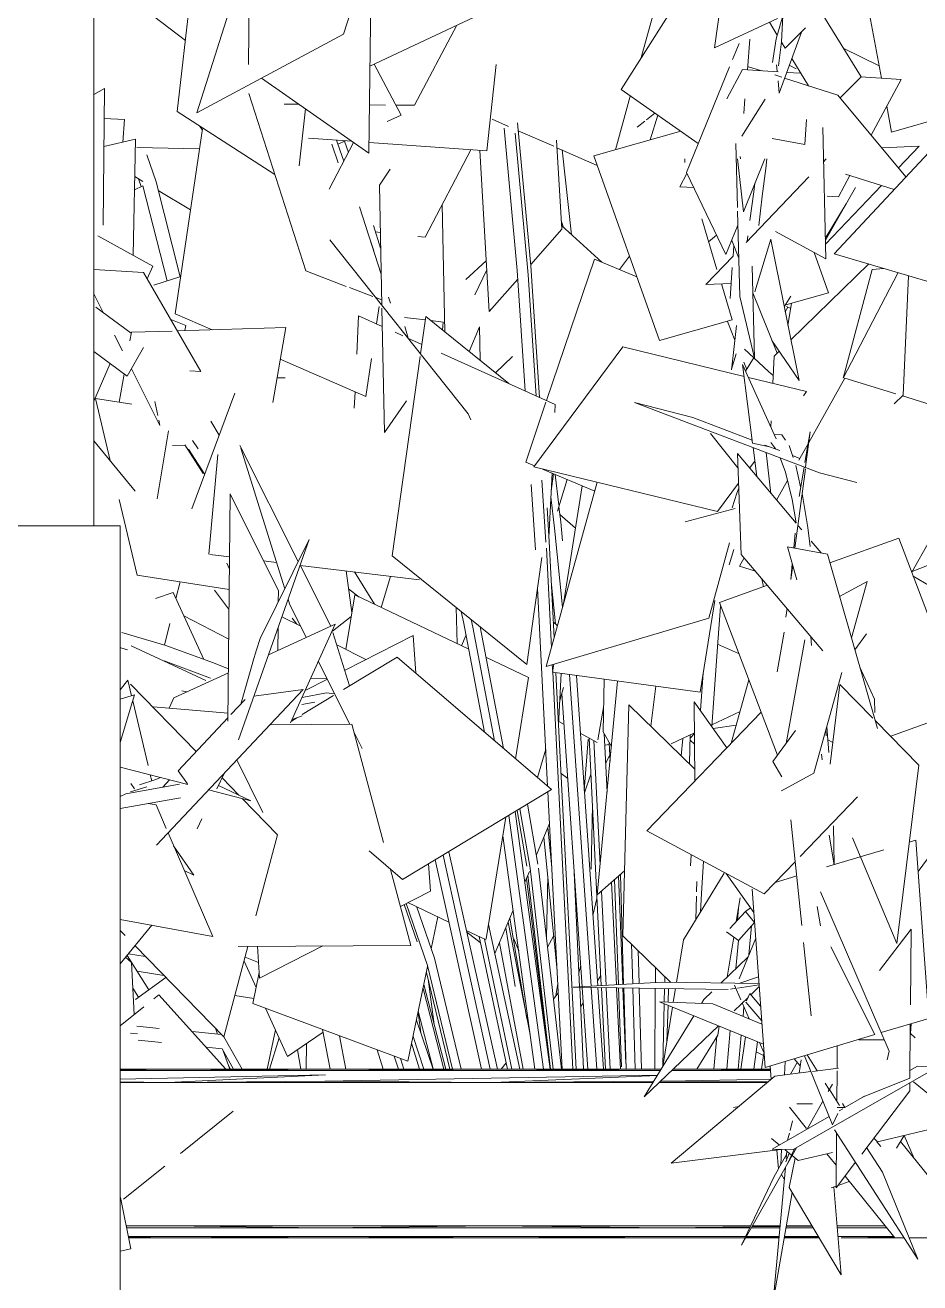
# Model space of a CAD drawing. Header units: inches. Extents: x 99 to 15695, y -7208 to 2559.
# Drawn here: x 14481.29 to 14485.54, y -3661.02 to -3655.05 of the extents above; entities that cross this region are included whole.
import ezdxf

# ---------------------------------------------------------------- set-up
doc = ezdxf.new("R2010")
doc.units = ezdxf.units.IN
doc.header["$LTSCALE"] = 96
doc.header["$MEASUREMENT"] = 0
doc.layers.add('Common', color=4, linetype='Continuous', lineweight=5)

msp = doc.modelspace()

# ---------------------------------------------------------------- linework, layer by layer
at = {"layer": 'Common'}
for p, q in [((14481.6142, -3622.3778), (14481.6142, -3657.4264)), ((14482.3577, -3654.4747), (14482.3491, -3655.2351)), ((14482.8009, -3655.0919), (14482.9514, -3654.6187)), ((14484.565, -3655.1574), (14484.6424, -3654.593)), ((14484.8274, -3654.5928), (14485.261, -3655.2945)), ((14484.5764, -3654.6377), (14484.1202, -3655.355)), ((14485.2394, -3654.6616), (14485.3585, -3655.3014)), ((14481.6142, -3654.7893), (14482.0495, -3655.1216)), ((14482.0852, -3654.8101), (14482.0108, -3655.4597)), ((14482.9219, -3655.6577), (14482.9307, -3654.875)), ((14482.9266, -3655.2442), (14483.5528, -3654.949)), ((14482.2537, -3654.9928), (14482.1031, -3655.466)), ((14483.34, -3655.0493), (14483.1375, -3655.4295)), ((14484.2737, -3654.9924), (14484.2136, -3655.2082)), ((14484.8643, -3655.0168), (14484.565, -3655.1574)), ((14484.8628, -3655.0963), (14484.8251, -3655.0353)), ((14484.889, -3655.0052), (14484.8575, -3655.1146)), ((14484.8835, -3655.1287), (14484.889, -3655.0052)), ((14482.1031, -3655.466), (14482.8009, -3655.0919)), ((14484.8715, -3655.3715), (14484.9775, -3655.0816)), ((14484.9969, -3655.0623), (14484.9008, -3655.1578)), ((14484.6808, -3655.1356), (14484.6498, -3655.2118)), ((14484.7205, -3655.2613), (14484.7328, -3655.1152)), ((14484.8406, -3655.2265), (14484.8575, -3655.1146)), ((14484.8691, -3655.2421), (14484.8835, -3655.1287)), ((14484.9008, -3655.1578), (14484.8834, -3655.1296)), ((14485.3474, -3655.2418), (14485.1765, -3655.1577)), ((14485.0116, -3655.3371), (14484.9315, -3655.2074)), ((14483.075, -3655.4768), (14482.946, -3655.235)), ((14483.4821, -3655.646), (14483.5269, -3655.2359)), ((14484.6356, -3655.2464), (14484.4309, -3655.7489)), ((14484.6235, -3655.3991), (14484.6979, -3655.2599)), ((14484.6979, -3655.2599), (14484.8677, -3655.2706)), ((14484.7219, -3655.2446), (14484.7875, -3655.2655)), ((14484.8508, -3655.2857), (14484.8847, -3655.2966)), ((14484.8596, -3655.2369), (14484.8624, -3655.2682)), ((14484.9075, -3655.2731), (14484.9735, -3655.2772)), ((14484.9521, -3655.2571), (14484.9197, -3655.2395)), ((14482.4111, -3655.3009), (14482.9219, -3655.6577)), ((14484.8663, -3655.3131), (14484.8715, -3655.3715)), ((14484.8974, -3655.3006), (14485.1511, -3655.3816)), ((14485.261, -3655.2945), (14485.1616, -3655.3943)), ((14485.2603, -3655.2952), (14485.4512, -3655.3072)), ((14485.4512, -3655.3072), (14485.3097, -3655.5717)), ((14481.6142, -3655.3787), (14481.6642, -3655.3506)), ((14481.6642, -3655.3506), (14481.6578, -3655.9983)), ((14482.3514, -3655.3737), (14482.6221, -3656.2167)), ((14484.1642, -3655.3857), (14484.0932, -3655.6405)), ((14484.1202, -3655.355), (14484.4871, -3655.6109)), ((14484.6941, -3655.5757), (14484.8052, -3655.401)), ((14484.703, -3655.4692), (14484.709, -3655.3988)), ((14485.1511, -3655.3816), (14485.4746, -3655.7695)), ((14482.0108, -3655.4597), (14482.4747, -3655.7578)), ((14482.588, -3655.4245), (14482.5193, -3655.4238)), ((14482.5896, -3655.7167), (14482.6204, -3655.4471)), ((14483.0004, -3655.4283), (14482.9245, -3655.4276)), ((14483.1375, -3655.4295), (14483.0493, -3655.4287)), ((14484.2406, -3655.4985), (14484.2803, -3655.4667)), ((14485.3832, -3655.4343), (14485.4062, -3655.5579)), ((14485.4062, -3655.5579), (14485.8341, -3655.4328)), ((14481.6628, -3655.4929), (14481.7596, -3655.4965)), ((14481.7596, -3655.4965), (14481.7516, -3655.6047)), ((14482.1167, -3655.5278), (14482.1301, -3655.5478)), ((14483.0087, -3655.5073), (14483.075, -3655.4768)), ((14483.5847, -3655.5296), (14483.5074, -3655.4958)), ((14483.6914, -3656.1928), (14483.628, -3655.5127)), ((14484.1964, -3655.5338), (14484.233, -3655.5046)), ((14484.2588, -3655.5936), (14484.2951, -3655.477)), ((14484.9933, -3655.6155), (14485.0022, -3655.4967)), ((14482.131, -3655.5418), (14482.0009, -3656.4203)), ((14482.6341, -3655.5863), (14482.8405, -3655.6008)), ((14483.5641, -3655.5376), (14483.626, -3656.2137)), ((14483.6165, -3655.5626), (14483.6788, -3656.2347)), ((14483.8008, -3655.6245), (14483.6315, -3655.5502)), ((14484.4035, -3655.5526), (14483.9909, -3655.6695)), ((14484.8387, -3655.5871), (14484.9933, -3655.6155)), ((14485.0933, -3656.1586), (14485.0786, -3655.5348)), ((14481.6615, -3655.6259), (14481.8125, -3655.5904)), ((14481.8125, -3655.5904), (14481.8012, -3656.1422)), ((14481.8188, -3655.6301), (14482.117, -3655.6363)), ((14482.7328, -3655.8288), (14482.8488, -3655.6066)), ((14482.7754, -3655.7024), (14482.7453, -3655.6139)), ((14482.7837, -3655.6409), (14482.7675, -3655.5957)), ((14482.7744, -3655.615), (14482.8099, -3655.5987)), ((14482.8025, -3655.6953), (14482.7837, -3655.6409)), ((14482.8058, -3655.6006), (14482.8244, -3655.6534)), ((14482.9225, -3655.6066), (14483.4821, -3655.646)), ((14483.4058, -3655.6406), (14483.1889, -3656.0561)), ((14483.4486, -3655.6437), (14483.493, -3656.4088)), ((14483.8379, -3656.0186), (14483.8133, -3655.5958)), ((14484.0071, -3655.715), (14483.8154, -3655.6309)), ((14483.8397, -3655.6416), (14483.8849, -3656.0446)), ((14484.666, -3655.6109), (14484.6737, -3655.9146)), ((14485.6053, -3655.6294), (14485.1336, -3656.135)), ((14485.3592, -3655.6311), (14485.5367, -3655.6241)), ((14485.5367, -3655.6241), (14485.4387, -3655.7264)), ((14481.9098, -3655.7924), (14481.8656, -3655.6656)), ((14483.9909, -3655.6695), (14484.3024, -3656.5475)), ((14484.4226, -3655.6846), (14484.423, -3655.7017)), ((14484.6741, -3655.6846), (14484.7016, -3655.9352)), ((14484.6876, -3655.6846), (14484.6859, -3655.6725)), ((14484.7016, -3655.9352), (14484.8037, -3655.6846)), ((14484.8079, -3655.7292), (14484.8135, -3655.6846)), ((14485.0824, -3655.6974), (14485.0946, -3655.6846)), ((14481.8467, -3655.7909), (14481.8089, -3655.7684)), ((14482.9711, -3655.8091), (14483.0233, -3655.7336)), ((14484.4002, -3655.8165), (14484.4335, -3655.7542)), ((14484.4309, -3655.7489), (14484.6188, -3656.1385)), ((14484.7915, -3655.8618), (14484.8079, -3655.7292)), ((14485.2074, -3655.7629), (14485.1534, -3655.8638)), ((14485.4181, -3655.8301), (14485.1869, -3655.7563)), ((14481.8076, -3655.8311), (14481.8468, -3655.812)), ((14481.8395, -3655.8155), (14481.8269, -3655.7791)), ((14481.8468, -3655.812), (14481.9633, -3656.2634)), ((14481.9098, -3655.7924), (14482.024, -3656.2439)), ((14482.9829, -3656.3797), (14482.9711, -3655.8091)), ((14484.4655, -3655.8206), (14484.4002, -3655.8165)), ((14484.7152, -3656.0809), (14485.0135, -3655.7694)), ((14484.7567, -3655.7999), (14484.7511, -3655.8402)), ((14485.235, -3655.8197), (14485.0913, -3656.0705)), ((14485.3578, -3655.8109), (14485.0917, -3656.0888)), ((14482.0742, -3655.9258), (14481.9205, -3655.8346)), ((14484.7324, -3655.9776), (14484.7511, -3655.8402)), ((14484.7747, -3655.9999), (14484.7915, -3655.8618)), ((14485.1534, -3655.8638), (14485.1005, -3655.8605)), ((14482.9799, -3656.2315), (14482.8774, -3655.9124)), ((14483.2702, -3655.9003), (14483.2828, -3656.5064)), ((14484.6741, -3655.9324), (14484.6844, -3656.3375)), ((14485.0911, -3656.0623), (14485.19, -3655.8975)), ((14482.9428, -3656), (14482.9773, -3656.1079)), ((14483.8354, -3655.9763), (14483.8471, -3656.0102)), ((14483.8368, -3656.0009), (14484.028, -3656.1746)), ((14484.5761, -3656.2089), (14484.5035, -3655.9684)), ((14484.6188, -3656.1385), (14484.6758, -3655.9986)), ((14481.8941, -3656.1937), (14481.6327, -3656.049)), ((14482.9235, -3656.055), (14482.9442, -3656.1203)), ((14482.9754, -3656.0337), (14482.9528, -3656.0313)), ((14483.1889, -3656.0561), (14483.1538, -3656.0524)), ((14483.6907, -3656.1851), (14483.8379, -3656.0186)), ((14484.5364, -3656.0777), (14484.5746, -3656.0468)), ((14484.7229, -3656.0496), (14484.7193, -3656.0765)), ((14484.8319, -3656.0662), (14484.7566, -3656.3151)), ((14484.8538, -3656.0288), (14485.0933, -3656.1586)), ((14482.7355, -3656.0692), (14483.3933, -3656.8949)), ((14484.6461, -3656.0714), (14484.6798, -3656.1551)), ((14484.6525, -3656.1464), (14484.6559, -3656.0958)), ((14484.966, -3656.7376), (14484.8321, -3656.0676)), ((14483.3826, -3656.2571), (14483.4791, -3656.1689)), ((14483.9937, -3656.1602), (14483.7659, -3656.832)), ((14484.1948, -3656.2443), (14483.9937, -3656.1602)), ((14484.16, -3656.1461), (14484.1125, -3656.2099)), ((14484.5234, -3656.2812), (14484.6525, -3656.1464)), ((14485.2974, -3656.1833), (14484.9272, -3656.5434)), ((14485.106, -3656.3199), (14485.0382, -3656.1287)), ((14485.1336, -3656.135), (14485.7689, -3656.3223)), ((14481.6142, -3656.2098), (14481.8505, -3656.2242)), ((14481.8505, -3656.2242), (14482.123, -3656.6944)), ((14481.8678, -3656.2541), (14481.8941, -3656.1937)), ((14481.899, -3656.284), (14482.0272, -3656.2429)), ((14482.6221, -3656.2167), (14482.8139, -3656.2898)), ((14483.4258, -3656.3298), (14483.4815, -3656.2113)), ((14483.6639, -3656.786), (14483.626, -3656.2137)), ((14483.6788, -3656.2347), (14483.7171, -3656.81)), ((14483.6914, -3656.1928), (14483.7331, -3656.8172)), ((14484.6488, -3656.1998), (14484.6386, -3656.3479)), ((14484.7542, -3656.6303), (14484.7432, -3656.193)), ((14485.3142, -3656.2096), (14485.1764, -3656.7252)), ((14485.4376, -3656.2246), (14485.1764, -3656.7252)), ((14485.3697, -3656.2046), (14485.3142, -3656.2096)), ((14485.4608, -3656.8071), (14485.4866, -3656.2391)), ((14482.8294, -3656.2957), (14482.94, -3656.3378)), ((14483.493, -3656.4088), (14483.6288, -3656.2552)), ((14484.6435, -3656.2764), (14484.5234, -3656.2812)), ((14484.597, -3656.2782), (14484.6486, -3656.4494)), ((14481.6583, -3656.4133), (14481.6142, -3656.3255)), ((14482.9537, -3656.3431), (14482.9824, -3656.354)), ((14483.0244, -3656.37), (14483.015, -3656.3408)), ((14484.6844, -3656.3375), (14484.7542, -3656.6303)), ((14484.7464, -3656.3209), (14484.8615, -3656.6073)), ((14484.896, -3656.3871), (14484.9265, -3656.3362)), ((14484.9027, -3656.3775), (14485.106, -3656.3199)), ((14481.7918, -3656.5124), (14481.6242, -3656.388)), ((14482.0009, -3656.4203), (14482.176, -3656.4961)), ((14482.9577, -3656.468), (14482.97, -3656.3848)), ((14482.9955, -3656.9832), (14482.9832, -3656.393)), ((14484.9137, -3656.3885), (14484.9006, -3656.4103)), ((14484.9067, -3656.3851), (14484.9268, -3656.395)), ((14484.9311, -3656.3694), (14484.9135, -3656.4749)), ((14482.0508, -3656.4756), (14481.9794, -3656.4467)), ((14482.0468, -3656.4999), (14482.0508, -3656.4756)), ((14482.8643, -3656.6114), (14482.8728, -3656.4298)), ((14482.8728, -3656.4298), (14482.985, -3656.4803)), ((14483.1898, -3656.4489), (14483.0913, -3656.4369)), ((14483.0922, -3656.4799), (14483.1082, -3656.5358)), ((14483.192, -3656.4332), (14483.167, -3656.6108)), ((14483.5867, -3656.7513), (14483.192, -3656.4332)), ((14483.2748, -3656.4592), (14483.2153, -3656.452)), ((14483.2713, -3656.4971), (14483.2748, -3656.4592)), ((14483.4468, -3656.4819), (14483.3982, -3656.5993)), ((14483.4505, -3656.638), (14483.4468, -3656.4819)), ((14484.3024, -3656.5475), (14484.6486, -3656.4494)), ((14484.661, -3656.5448), (14484.6254, -3656.456)), ((14484.654, -3656.6043), (14484.6691, -3656.4763)), ((14481.7499, -3656.5959), (14481.7128, -3656.522)), ((14481.7855, -3656.5488), (14481.7927, -3656.5075)), ((14481.7927, -3656.5075), (14481.9862, -3656.5017)), ((14482.0109, -3656.501), (14482.5259, -3656.4856)), ((14482.5259, -3656.4856), (14482.4643, -3656.8412)), ((14483.0466, -3656.508), (14483.0835, -3656.5247)), ((14483.1067, -3656.5351), (14483.1735, -3656.5652)), ((14481.6142, -3656.599), (14481.772, -3656.7161)), ((14481.772, -3656.7161), (14481.8506, -3656.5801)), ((14484.1279, -3656.5772), (14483.7054, -3657.1463)), ((14484.7048, -3656.7173), (14484.1279, -3656.5772)), ((14484.654, -3656.6043), (14484.6448, -3656.6855)), ((14484.7073, -3656.5881), (14484.751, -3656.6285)), ((14484.8374, -3656.5474), (14484.966, -3656.7376)), ((14484.8714, -3656.5977), (14484.8476, -3656.6209)), ((14481.6142, -3656.8353), (14481.6921, -3656.6568)), ((14482.4998, -3656.6362), (14482.9067, -3656.8124)), ((14482.9067, -3656.8124), (14482.9334, -3656.6323)), ((14483.1653, -3656.6235), (14483.0323, -3657.5704)), ((14483.2651, -3656.6065), (14483.8072, -3656.8506)), ((14483.5237, -3656.7005), (14483.6045, -3656.6233)), ((14484.6672, -3656.6109), (14484.6453, -3656.6832)), ((14484.6976, -3656.6609), (14484.745, -3657.0348)), ((14484.8578, -3657.0138), (14484.6976, -3656.6609)), ((14484.7173, -3656.6847), (14484.7032, -3656.6497)), ((14484.7122, -3656.6931), (14484.7523, -3656.6264)), ((14484.7514, -3656.6288), (14484.8214, -3656.6934)), ((14484.8476, -3656.6209), (14484.8417, -3656.7505)), ((14481.7351, -3656.8397), (14481.7583, -3656.706)), ((14481.9277, -3656.9504), (14481.7924, -3656.6808)), ((14482.123, -3656.6944), (14482.0707, -3656.6912)), ((14482.4847, -3656.7234), (14482.5233, -3656.7241)), ((14485.0015, -3656.7893), (14484.7255, -3656.7223)), ((14484.8434, -3656.7137), (14484.8214, -3656.6934)), ((14485.1844, -3656.7253), (14485.0125, -3657.032)), ((14485.4265, -3656.8006), (14485.1844, -3656.7253)), ((14481.6224, -3656.822), (14481.6918, -3657.1172)), ((14481.7948, -3656.8491), (14481.6224, -3656.822)), ((14481.9041, -3656.8367), (14481.9178, -3656.9028)), ((14482.0805, -3657.346), (14482.2842, -3656.7972)), ((14482.8522, -3656.8682), (14482.8559, -3656.7904)), ((14483.0995, -3656.8329), (14482.9955, -3656.9832)), ((14483.7633, -3656.8395), (14483.6667, -3657.1245)), ((14484.1833, -3656.841), (14484.4613, -3656.913)), ((14485.0632, -3657.1754), (14484.1833, -3656.841)), ((14484.987, -3656.8089), (14485.0015, -3656.7893)), ((14485.4186, -3656.8481), (14485.4608, -3656.8071)), ((14485.8951, -3656.9463), (14485.4576, -3656.8102)), ((14483.3933, -3656.8949), (14483.4059, -3656.9233)), ((14483.8072, -3656.8506), (14483.8054, -3656.8885)), ((14481.9225, -3656.9253), (14481.9277, -3656.9504)), ((14482.2103, -3656.9964), (14482.1706, -3656.9297)), ((14484.4613, -3656.913), (14484.7432, -3657.0202)), ((14484.8336, -3656.9278), (14484.8323, -3656.9575)), ((14485.502, -3657.6478), (14485.8951, -3656.9463)), ((14481.6142, -3657.0228), (14481.8108, -3657.262)), ((14481.9157, -3657.2982), (14481.9687, -3656.9756)), ((14482.0836, -3657.0221), (14482.1097, -3657.062)), ((14484.5454, -3656.9892), (14484.6755, -3657.1521)), ((14484.8482, -3656.9926), (14484.8837, -3656.9955)), ((14484.8837, -3656.9955), (14484.9013, -3657.0208)), ((14484.9941, -3657.1256), (14485.0193, -3656.9802)), ((14485.0193, -3656.9802), (14484.9974, -3657.1472)), ((14482.0473, -3657.0432), (14481.9873, -3657.045)), ((14482.0469, -3657.0426), (14482.1343, -3657.1788)), ((14482.1408, -3657.1834), (14482.0636, -3657.0632)), ((14482.3083, -3657.0456), (14482.5858, -3657.5971)), ((14482.5217, -3657.727), (14482.3124, -3657.0587)), ((14484.745, -3657.0348), (14484.8258, -3657.0515)), ((14484.7477, -3657.0555), (14484.7652, -3657.1934)), ((14484.804, -3657.0433), (14484.8741, -3657.0699)), ((14484.8105, -3657.0794), (14484.8327, -3657.2732)), ((14484.832, -3657.032), (14484.8551, -3657.0627)), ((14484.9382, -3657.1023), (14484.9189, -3657.046)), ((14485.0093, -3657.0377), (14484.9656, -3657.1156)), ((14482.2034, -3657.0881), (14482.16, -3657.5619)), ((14483.6667, -3657.1245), (14483.7086, -3657.142)), ((14484.6916, -3657.5628), (14484.6729, -3657.0842)), ((14484.6729, -3657.0842), (14484.9525, -3657.4148)), ((14484.7313, -3657.1533), (14484.7559, -3657.1201)), ((14484.8772, -3657.1047), (14484.902, -3657.1722)), ((14484.935, -3657.0931), (14484.9707, -3657.1066)), ((14484.9739, -3657.242), (14484.9515, -3657.1409)), ((14483.7054, -3657.1463), (14484.5789, -3657.3585)), ((14483.747, -3657.1581), (14483.9954, -3657.2619)), ((14483.7919, -3657.1768), (14483.7775, -3657.4823)), ((14483.7878, -3657.2631), (14483.7995, -3657.18)), ((14483.824, -3657.3292), (14483.8073, -3657.1833)), ((14484.9329, -3657.3015), (14484.902, -3657.1722)), ((14484.9963, -3657.1558), (14484.9469, -3657.5334)), ((14484.966, -3657.2881), (14484.9903, -3657.1477)), ((14485.2417, -3657.2216), (14485.0632, -3657.1754)), ((14483.6933, -3657.2311), (14483.7123, -3657.5175)), ((14483.7437, -3657.2096), (14483.7633, -3657.5051)), ((14484.0071, -3657.2196), (14483.764, -3658.0953)), ((14483.8188, -3657.3573), (14483.8645, -3657.2072)), ((14483.9358, -3657.237), (14483.8467, -3657.7972)), ((14484.5789, -3657.3585), (14484.6784, -3657.2246)), ((14484.6703, -3657.2724), (14484.6793, -3657.2482)), ((14484.9115, -3657.2122), (14484.8595, -3657.3049)), ((14481.7351, -3657.3014), (14481.8198, -3657.6612)), ((14482.2516, -3658.3551), (14482.2624, -3657.2751)), ((14482.2624, -3657.2751), (14482.4914, -3657.7363)), ((14483.7865, -3657.29), (14483.8034, -3657.4379)), ((14484.6476, -3657.3418), (14484.6703, -3657.2724)), ((14484.9329, -3657.3015), (14484.9526, -3657.4132)), ((14485.0073, -3657.4347), (14484.9809, -3657.2734)), ((14483.7681, -3657.3411), (14483.7788, -3657.5014)), ((14483.8249, -3657.3373), (14483.8331, -3657.4087)), ((14483.9038, -3657.4381), (14483.829, -3657.3729)), ((14484.4252, -3657.4081), (14484.6633, -3657.3447)), ((14481.7392, -3657.4264), (14480.7392, -3657.4264)), ((14481.7392, -3702.0583), (14481.7392, -3657.4264)), ((14483.8034, -3657.4379), (14483.8423, -3657.8132)), ((14483.8331, -3657.4087), (14483.8424, -3657.498)), ((14484.9611, -3657.425), (14484.9795, -3657.4468)), ((14485.019, -3657.5255), (14485.0073, -3657.4347)), ((14482.3011, -3658.4429), (14482.6372, -3657.4928)), ((14482.6372, -3657.4928), (14482.4053, -3657.963)), ((14484.9414, -3657.5324), (14484.9481, -3657.4615)), ((14485.0241, -3657.4995), (14485.0716, -3657.5557)), ((14485.4402, -3657.4852), (14485.1131, -3657.6026)), ((14485.7502, -3658.3014), (14485.4402, -3657.4852)), ((14483.7123, -3657.5175), (14483.7135, -3657.5418)), ((14483.7652, -3657.5336), (14483.7892, -3658.0044)), ((14483.7788, -3657.5014), (14483.8021, -3657.9581)), ((14484.5374, -3657.8652), (14484.6364, -3657.5086)), ((14484.6346, -3657.6124), (14484.6569, -3657.5396)), ((14485.1012, -3657.561), (14484.9106, -3657.5269)), ((14484.9106, -3657.5269), (14484.9558, -3657.6843)), ((14482.1653, -3657.5626), (14482.2594, -3657.574)), ((14482.2588, -3657.633), (14482.2463, -3657.6043)), ((14482.4206, -3657.5936), (14482.4823, -3657.6011)), ((14482.5943, -3657.6141), (14482.74, -3657.9036)), ((14482.5947, -3657.6148), (14483.1626, -3657.6839)), ((14483.0323, -3657.5704), (14483.6723, -3658.0861)), ((14483.6933, -3657.9366), (14483.7437, -3657.5776)), ((14484.7056, -3657.5795), (14484.6834, -3657.6192)), ((14484.6834, -3657.6192), (14484.7591, -3657.6428)), ((14485.0787, -3658.0207), (14484.6916, -3657.5628)), ((14484.9274, -3657.6824), (14484.9342, -3657.6093)), ((14484.9361, -3657.6158), (14484.9274, -3657.6824)), ((14485.3391, -3658.3894), (14485.1012, -3657.561)), ((14485.504, -3657.644), (14485.65, -3657.5871)), ((14481.8198, -3657.6612), (14482.2578, -3657.7302)), ((14482.8134, -3657.6414), (14482.8409, -3657.8382)), ((14482.8536, -3657.6463), (14482.9477, -3657.7996)), ((14483.0235, -3657.667), (14482.9804, -3657.8151)), ((14484.7891, -3657.6781), (14484.7967, -3657.7163)), ((14486.1685, -3658.0581), (14485.5091, -3657.6666)), ((14482.0239, -3657.6934), (14482.0043, -3657.7725)), ((14482.1878, -3657.7325), (14482.2546, -3657.8207)), ((14482.4914, -3657.7363), (14482.4909, -3657.7895)), ((14482.8252, -3657.7262), (14482.8758, -3657.7654)), ((14483.7229, -3657.7254), (14483.7709, -3658.6643)), ((14483.7893, -3657.7075), (14483.8085, -3657.8934)), ((14484.8156, -3657.7095), (14484.5882, -3657.7912)), ((14485.1591, -3657.7626), (14485.2904, -3657.6911)), ((14485.2904, -3657.6911), (14485.2156, -3657.9594)), ((14481.9915, -3657.7444), (14481.9071, -3657.7721)), ((14482.1367, -3658.0616), (14481.9915, -3657.7444)), ((14482.5439, -3657.7979), (14482.537, -3657.7759)), ((14482.6238, -3657.9568), (14482.5439, -3657.7979)), ((14482.8543, -3657.7552), (14482.8123, -3658.0143)), ((14483.3961, -3658.0126), (14482.8543, -3657.7552)), ((14484.496, -3658.2176), (14484.5653, -3657.7813)), ((14484.5882, -3657.7912), (14484.8636, -3658.5163)), ((14482.0422, -3657.8553), (14482.2555, -3657.9653)), ((14482.5078, -3657.8586), (14482.5975, -3657.9044)), ((14482.8377, -3657.8576), (14482.7485, -3657.9282)), ((14483.3368, -3657.8158), (14483.3408, -3657.9864)), ((14483.3712, -3657.8829), (14483.3604, -3657.8348)), ((14484.5783, -3658.0023), (14484.5934, -3657.8106)), ((14484.9093, -3657.8204), (14484.9039, -3657.8616)), ((14481.9751, -3657.8906), (14481.9496, -3657.9939)), ((14482.7605, -3657.8942), (14482.4439, -3658.0391)), ((14482.4897, -3657.9097), (14482.4886, -3658.0186)), ((14482.5494, -3658.3632), (14482.7605, -3657.8942)), ((14482.5789, -3657.8949), (14482.5568, -3657.8658)), ((14483.3712, -3657.8829), (14483.4717, -3658.4075)), ((14483.4075, -3657.8728), (14483.4154, -3657.9077)), ((14483.4154, -3657.9077), (14483.5191, -3658.4482)), ((14483.5614, -3658.4845), (14483.4503, -3657.9072)), ((14483.764, -3658.0953), (14484.5374, -3657.8652)), ((14483.7982, -3657.8831), (14483.8175, -3657.9025)), ((14481.9559, -3657.9958), (14481.7471, -3657.934)), ((14482.4053, -3657.963), (14482.3865, -3658.0161)), ((14482.7504, -3657.9341), (14482.8298, -3658.1878)), ((14483.1322, -3657.9478), (14482.8092, -3658.1122)), ((14483.1442, -3658.1263), (14483.1322, -3657.9478)), ((14483.3621, -3657.9965), (14483.3832, -3657.9455)), ((14483.6723, -3658.0861), (14483.6931, -3657.9379)), ((14484.8948, -3657.9318), (14484.862, -3658.1211)), ((14484.9046, -3658.4606), (14484.9933, -3657.969)), ((14485.0216, -3657.9531), (14485.0261, -3657.996)), ((14485.2874, -3657.9403), (14485.2318, -3658.0159)), ((14481.743, -3658.0063), (14481.7747, -3658.016)), ((14482.1468, -3658.161), (14481.7917, -3657.9972)), ((14481.9559, -3657.9958), (14482.1774, -3658.0765)), ((14482.3865, -3658.0161), (14482.3704, -3658.0727)), ((14482.7685, -3657.9919), (14482.9066, -3658.0626)), ((14484.5783, -3658.0023), (14484.5511, -3658.3798)), ((14484.6779, -3658.0343), (14484.5793, -3657.9891)), ((14481.9488, -3658.069), (14482.1686, -3658.1507)), ((14482.1774, -3658.0765), (14482.2541, -3658.106)), ((14482.3696, -3658.0754), (14482.3131, -3658.2735)), ((14482.8313, -3658.3693), (14482.6811, -3658.0706)), ((14483.0566, -3658.0511), (14482.8008, -3658.2053)), ((14483.7895, -3658.6802), (14483.0566, -3658.0511)), ((14483.6807, -3658.1479), (14483.4781, -3658.0516)), ((14483.7934, -3658.0865), (14483.7952, -3658.1215)), ((14483.8011, -3658.0842), (14483.795, -3658.1226)), ((14482.2539, -3658.126), (14481.9946, -3658.2447)), ((14482.7239, -3658.1556), (14482.6188, -3658.2091)), ((14482.645, -3658.1508), (14482.7231, -3658.1542)), ((14483.6182, -3658.5332), (14483.6807, -3658.1479)), ((14483.795, -3658.1226), (14484.496, -3658.2176)), ((14483.8914, -3660.0084), (14483.7953, -3658.1226)), ((14483.9066, -3660.0084), (14483.8106, -3658.1247)), ((14483.8359, -3658.1281), (14483.8231, -3658.3716)), ((14483.8754, -3658.1335), (14483.9774, -3659.6138)), ((14483.9076, -3658.1379), (14484.0092, -3659.612)), ((14484.0391, -3658.1557), (14484.035, -3658.4056)), ((14484.4973, -3658.304), (14484.5105, -3658.1258)), ((14485.17, -3658.1233), (14485.0368, -3658.6019)), ((14485.2556, -3658.0987), (14485.3241, -3658.2508)), ((14481.776, -3658.1609), (14481.7392, -3658.2056)), ((14481.7934, -3658.2347), (14481.776, -3658.1609)), ((14482.1007, -3658.4989), (14481.7888, -3658.1796)), ((14481.9126, -3658.9432), (14482.6091, -3658.2041)), ((14482.0324, -3658.2113), (14482.0581, -3658.2156)), ((14482.6091, -3658.2041), (14482.374, -3658.2366)), ((14483.8291, -3658.2571), (14483.8472, -3658.1949)), ((14484.104, -3658.1645), (14484.0069, -3659.1791)), ((14484.2613, -3658.3787), (14484.2861, -3658.1892)), ((14484.6442, -3658.4595), (14484.7279, -3658.1589)), ((14485.1601, -3658.1809), (14485.1138, -3658.5596)), ((14485.3167, -3658.3413), (14485.1601, -3658.1809)), ((14481.7392, -3658.4567), (14481.808, -3658.2303)), ((14481.808, -3658.2303), (14481.7392, -3658.251)), ((14481.8716, -3658.5648), (14481.7992, -3658.2591)), ((14481.9946, -3658.2447), (14481.9725, -3658.2937)), ((14482.3338, -3658.2514), (14482.2657, -3658.3238)), ((14482.6649, -3658.2647), (14482.6019, -3658.2763)), ((14482.6037, -3658.2427), (14482.7202, -3658.2204)), ((14482.7537, -3658.2337), (14482.604, -3658.324)), ((14482.7587, -3658.2249), (14482.7202, -3658.2204)), ((14483.9351, -3659.6162), (14483.8389, -3658.2235)), ((14484.157, -3658.2775), (14484.1284, -3659.3743)), ((14484.471, -3658.5823), (14484.157, -3658.2775)), ((14484.6232, -3658.4813), (14484.468, -3658.2629)), ((14484.468, -3658.2629), (14484.4716, -3658.6391)), ((14485.3241, -3658.2508), (14485.3265, -3658.3137)), ((14482.2519, -3658.3167), (14481.8963, -3658.2875)), ((14482.6043, -3658.3296), (14482.5564, -3658.3477)), ((14484.0093, -3658.4441), (14484.0369, -3658.2907)), ((14484.0344, -3658.3047), (14484.0361, -3658.3394)), ((14484.2432, -3658.8766), (14484.786, -3658.312)), ((14484.5516, -3658.3722), (14484.6861, -3658.3092)), ((14485.4029, -3658.4261), (14485.7502, -3658.3014)), ((14482.2517, -3658.3386), (14482.0145, -3658.5903)), ((14482.8399, -3658.3692), (14482.4531, -3658.3716)), ((14482.5786, -3658.3393), (14482.5533, -3658.3545)), ((14482.9903, -3658.9309), (14482.8399, -3658.3692)), ((14483.8239, -3658.3567), (14483.849, -3658.3702)), ((14484.5585, -3658.3902), (14484.6681, -3658.3736)), ((14485.0986, -3658.3799), (14485.1018, -3658.4229)), ((14485.5349, -3658.5646), (14485.3289, -3658.3537)), ((14482.8896, -3658.485), (14482.8497, -3658.4059)), ((14483.9265, -3658.412), (14484.0073, -3658.4555)), ((14483.9453, -3658.6846), (14483.9632, -3658.4421)), ((14484.0261, -3659.6111), (14483.968, -3658.4343)), ((14484.0205, -3659.0372), (14483.9914, -3658.4469)), ((14484.035, -3658.4056), (14484.0743, -3658.4748)), ((14484.0397, -3658.414), (14484.0535, -3658.6929)), ((14484.3583, -3658.4628), (14484.4694, -3658.4107)), ((14484.4064, -3658.5195), (14484.4143, -3658.4366)), ((14484.4448, -3658.5568), (14484.4492, -3658.4202)), ((14484.4484, -3658.4444), (14484.4699, -3658.4637)), ((14484.4695, -3658.4139), (14484.4487, -3658.4351)), ((14484.9499, -3658.3991), (14484.8415, -3658.5465)), ((14485.0937, -3658.3994), (14485.0957, -3658.4253)), ((14485.1018, -3658.4229), (14485.1074, -3658.5043)), ((14485.1032, -3658.4442), (14485.1264, -3658.4566)), ((14483.7226, -3658.6229), (14483.7619, -3658.488)), ((14484.0424, -3658.4684), (14484.0645, -3658.465)), ((14484.0467, -3658.556), (14484.0665, -3658.5158)), ((14484.0642, -3658.4571), (14484.0676, -3658.5452)), ((14485.0756, -3658.5379), (14485.0733, -3658.5109)), ((14482.0615, -3658.6561), (14481.7392, -3658.5728)), ((14482.4177, -3658.7881), (14482.2938, -3658.5387)), ((14484.8415, -3658.5465), (14484.884, -3658.6197)), ((14485.4316, -3659.4102), (14485.5349, -3658.5646)), ((14481.8309, -3658.657), (14481.9094, -3658.6315)), ((14481.8889, -3658.6381), (14481.8823, -3658.6101)), ((14481.9301, -3658.6222), (14481.9094, -3658.6315)), ((14481.9738, -3658.6335), (14481.9415, -3658.6678)), ((14482.0145, -3658.5903), (14482.0594, -3658.6532)), ((14482.1979, -3658.6769), (14482.2356, -3658.6005)), ((14482.3029, -3658.706), (14482.2236, -3658.6248)), ((14483.8668, -3658.6272), (14483.835, -3658.6033)), ((14483.9765, -3658.6068), (14483.946, -3658.6955)), ((14485.0368, -3658.6019), (14484.8827, -3658.6858)), ((14482.0204, -3658.6535), (14481.7664, -3658.6994)), ((14481.7883, -3658.6911), (14481.8657, -3658.6667)), ((14481.7899, -3658.6516), (14481.8069, -3658.6762)), ((14482.3603, -3658.7334), (14482.1593, -3658.6814)), ((14482.2063, -3658.6598), (14482.3603, -3658.7334)), ((14483.081, -3659.1074), (14483.7895, -3658.6802)), ((14483.8397, -3660.0084), (14483.7723, -3658.6906)), ((14484.8827, -3658.6858), (14484.8827, -3658.6846)), ((14481.7664, -3658.6994), (14481.7392, -3658.7124)), ((14481.7392, -3658.77), (14482.0252, -3658.7185)), ((14481.9099, -3658.7531), (14481.872, -3658.7461)), ((14481.9576, -3658.864), (14481.9099, -3658.7531)), ((14482.4873, -3658.8948), (14482.3193, -3658.7228)), ((14483.7249, -3659.0338), (14483.6753, -3658.7491)), ((14483.9838, -3658.7549), (14483.9775, -3659.0578)), ((14485.2433, -3658.7151), (14484.9713, -3658.998)), ((14485.5325, -3659.0683), (14485.7778, -3658.7349)), ((14483.4794, -3659.3888), (14483.5732, -3658.8106)), ((14483.5867, -3658.8025), (14483.7509, -3660.0084)), ((14483.7838, -3660.0084), (14483.6171, -3658.7842)), ((14483.6265, -3658.7785), (14483.6726, -3659.0437)), ((14483.6386, -3658.7712), (14483.6877, -3659.0537)), ((14482.1047, -3658.8659), (14482.128, -3658.8187)), ((14483.7174, -3658.9906), (14483.78, -3658.8415)), ((14483.7721, -3658.8604), (14483.7906, -3659.0492)), ((14484.9267, -3658.8238), (14484.9791, -3659.3256)), ((14485.1328, -3659.0367), (14485.1299, -3658.8527)), ((14482.179, -3659.3784), (14481.9669, -3658.8856)), ((14482.3848, -3659.2802), (14482.4873, -3658.8948)), ((14483.5589, -3658.8992), (14483.7102, -3660.0084)), ((14483.7533, -3658.9052), (14483.8158, -3659.5406)), ((14484.8011, -3659.1751), (14484.2432, -3658.8766)), ((14485.1098, -3658.8962), (14485.1328, -3659.0367)), ((14485.4316, -3659.4102), (14485.2198, -3658.9098)), ((14485.5218, -3658.9197), (14485.4904, -3658.9291)), ((14485.5826, -3659.7667), (14485.5218, -3658.9197)), ((14481.9931, -3658.9464), (14482.0894, -3659.0863)), ((14482.9222, -3658.971), (14483.081, -3659.1074)), ((14483.4984, -3660.0084), (14483.2743, -3658.9909)), ((14483.3008, -3658.9749), (14483.5322, -3660.0084)), ((14484.4535, -3658.9891), (14484.4502, -3659.0414)), ((14485.3689, -3658.9657), (14485.0972, -3659.0474)), ((14483.2138, -3659.1622), (14483.2051, -3659.0326)), ((14483.4571, -3660.0084), (14483.2361, -3659.0139)), ((14483.6877, -3659.0537), (14483.7981, -3660.0084)), ((14483.7272, -3659.0532), (14483.8375, -3660.0084)), ((14483.9233, -3659.6168), (14483.8954, -3659.0411)), ((14484.5113, -3659.02), (14484.5018, -3659.1732)), ((14484.9475, -3659.0228), (14484.8011, -3659.1751)), ((14482.0894, -3659.0863), (14482.0435, -3659.0637)), ((14483.1213, -3659.4199), (14483.0247, -3659.059)), ((14483.6629, -3659.1204), (14483.6843, -3659.0695)), ((14483.7827, -3660.0001), (14483.6703, -3659.1028)), ((14483.6775, -3659.0857), (14483.7842, -3660.0084)), ((14483.7652, -3659.3824), (14483.7714, -3659.0894)), ((14484.0069, -3659.1791), (14484.1365, -3659.0657)), ((14484.0889, -3659.1074), (14484.1078, -3659.6065)), ((14484.1085, -3659.0902), (14484.1286, -3659.6053)), ((14484.1323, -3659.6051), (14484.1171, -3659.0827)), ((14484.6107, -3659.0765), (14484.4165, -3659.3939)), ((14484.6196, -3659.078), (14484.7517, -3659.2639)), ((14484.9507, -3659.0914), (14484.8533, -3659.1207)), ((14483.0716, -3659.2345), (14483.2138, -3659.1622)), ((14484.0488, -3659.6098), (14484.0267, -3659.1618)), ((14484.0745, -3659.12), (14484.0984, -3659.607)), ((14484.4795, -3659.1656), (14484.4808, -3659.1166)), ((14484.5018, -3659.1732), (14484.498, -3659.2608)), ((14484.7438, -3659.1536), (14484.8046, -3660.0007)), ((14485.3953, -3659.9226), (14485.0681, -3659.1659)), ((14483.0897, -3659.2253), (14483.1502, -3659.4026)), ((14483.0991, -3659.2205), (14483.1997, -3659.5157)), ((14483.1063, -3659.2169), (14483.3018, -3659.3098)), ((14483.9861, -3659.2776), (14484.0057, -3659.197)), ((14484.4761, -3659.2964), (14484.479, -3659.1858)), ((14484.6675, -3659.3066), (14484.6858, -3659.1941)), ((14484.6735, -3659.3), (14484.6803, -3659.2278)), ((14483.2331, -3659.4807), (14483.1501, -3659.2377)), ((14483.218, -3659.4365), (14483.2496, -3659.285)), ((14483.5209, -3659.4585), (14483.6072, -3659.2531)), ((14483.5915, -3659.2903), (14483.6729, -3659.7675)), ((14484.7113, -3659.2589), (14484.6371, -3659.3397)), ((14484.7113, -3659.2589), (14484.7358, -3659.2415)), ((14484.755, -3659.3105), (14484.7113, -3659.2589)), ((14485.0682, -3659.3273), (14485.0517, -3659.2348)), ((14481.7392, -3659.2966), (14482.179, -3659.3784)), ((14481.7392, -3659.5082), (14481.8902, -3659.3247)), ((14481.7392, -3659.35), (14481.7621, -3659.3734)), ((14483.3846, -3659.3491), (14483.4786, -3659.3938)), ((14483.4904, -3659.3213), (14483.6391, -3660.0084)), ((14483.5722, -3659.3363), (14483.6168, -3659.6159)), ((14483.5836, -3659.3091), (14483.6877, -3659.8432)), ((14484.7551, -3659.311), (14484.6787, -3659.3967)), ((14484.7275, -3659.4648), (14484.7404, -3659.3274)), ((14485.4985, -3659.3423), (14485.3494, -3659.5388)), ((14485.4955, -3659.7031), (14485.4985, -3659.3423)), ((14483.3865, -3659.3576), (14483.4511, -3659.4061)), ((14483.4462, -3659.3784), (14483.5805, -3660.0084)), ((14483.6003, -3660.0084), (14483.4707, -3659.39)), ((14483.542, -3659.4083), (14483.6549, -3660.0084)), ((14483.6335, -3659.4463), (14483.6097, -3659.3883)), ((14483.7996, -3659.3762), (14483.7705, -3659.4283)), ((14484.1284, -3659.3743), (14484.3563, -3659.5955)), ((14484.4165, -3659.3939), (14484.3836, -3659.5958)), ((14484.6218, -3659.3563), (14484.6787, -3659.3967)), ((14484.6246, -3659.5705), (14484.6555, -3659.3803)), ((14484.6664, -3659.5303), (14484.6787, -3659.3967)), ((14484.7604, -3659.385), (14484.6808, -3659.5781)), ((14484.9875, -3659.4062), (14485.024, -3659.7549)), ((14481.7727, -3659.4675), (14481.8752, -3659.6303)), ((14481.8583, -3659.472), (14481.7787, -3659.4602)), ((14481.8099, -3659.4224), (14482.232, -3659.8546)), ((14482.232, -3659.8546), (14482.3464, -3659.4246)), ((14482.2998, -3659.4249), (14483.1213, -3659.4199)), ((14482.3912, -3659.4244), (14482.4014, -3659.5757)), ((14482.4014, -3659.5757), (14482.7024, -3659.4225)), ((14484.1756, -3659.6027), (14484.1702, -3659.4148)), ((14484.2057, -3659.601), (14484.2012, -3659.4449)), ((14485.1181, -3659.4272), (14485.3259, -3659.8439)), ((14481.7652, -3659.4766), (14481.7928, -3659.5006)), ((14481.7928, -3659.5006), (14481.806, -3659.7482)), ((14482.3278, -3659.4943), (14482.385, -3659.6194)), ((14482.3327, -3659.4759), (14482.3964, -3659.5009)), ((14483.1068, -3659.9703), (14483.2007, -3659.5197)), ((14483.1997, -3659.5157), (14483.3185, -3660.0084)), ((14483.3604, -3660.0084), (14483.2331, -3659.4807)), ((14483.92, -3659.5499), (14483.9282, -3659.5162)), ((14484.2831, -3659.5967), (14484.2834, -3659.5247)), ((14484.5951, -3659.5988), (14484.7228, -3659.4763)), ((14481.9559, -3659.5719), (14481.8113, -3659.6766)), ((14481.8203, -3659.543), (14481.9468, -3659.5625)), ((14482.3996, -3659.5492), (14482.3692, -3659.6953)), ((14483.3058, -3660.0084), (14483.1948, -3659.5481)), ((14483.2026, -3659.5806), (14483.2318, -3659.7956)), ((14484.0075, -3659.5882), (14484.0237, -3659.5628)), ((14484.3282, -3659.5681), (14484.3276, -3659.5951)), ((14484.7736, -3659.5692), (14484.6855, -3659.6)), ((14481.8256, -3659.6662), (14481.7993, -3659.6238)), ((14483.278, -3660.0084), (14483.1788, -3659.6249)), ((14483.1827, -3659.6059), (14483.2868, -3660.0084)), ((14483.8211, -3659.6448), (14483.799, -3659.675)), ((14483.8189, -3659.6015), (14483.8098, -3659.6602)), ((14484.3153, -3659.5949), (14483.8904, -3659.6187)), ((14483.8904, -3659.6187), (14484.6298, -3659.629)), ((14483.9234, -3659.6191), (14483.9422, -3660.0084)), ((14483.9622, -3660.0084), (14483.9353, -3659.6193)), ((14483.9778, -3659.6199), (14484.0046, -3660.0084)), ((14484.0097, -3659.6203), (14484.0364, -3660.0084)), ((14484.0458, -3660.0084), (14484.0266, -3659.6206)), ((14484.0493, -3659.6209), (14484.0685, -3660.0084)), ((14484.0991, -3659.6216), (14484.1182, -3660.0084)), ((14484.1226, -3659.9975), (14484.1084, -3659.6217)), ((14484.1293, -3659.622), (14484.1433, -3659.9802)), ((14484.1441, -3660.0084), (14484.1328, -3659.6221)), ((14484.1872, -3660.0084), (14484.1762, -3659.6227)), ((14484.2177, -3660.0084), (14484.2064, -3659.6231)), ((14484.2814, -3660.0084), (14484.283, -3659.6242)), ((14484.7759, -3659.6013), (14484.3153, -3659.5949)), ((14484.3256, -3659.6887), (14484.327, -3659.6248)), ((14484.3459, -3659.625), (14484.3438, -3659.6894)), ((14484.3788, -3659.6255), (14484.3683, -3659.6904)), ((14484.5139, -3659.6766), (14484.5517, -3659.6403)), ((14484.64, -3659.6275), (14484.6653, -3659.6238)), ((14484.659, -3659.6093), (14484.6895, -3659.6788)), ((14484.6729, -3659.6227), (14484.7764, -3659.6077)), ((14484.7322, -3659.6486), (14484.7158, -3659.6837)), ((14484.7836, -3659.7085), (14484.7322, -3659.6486)), ((14484.777, -3659.6159), (14484.737, -3659.6542)), ((14481.923, -3659.6544), (14481.8995, -3659.6733)), ((14482.2418, -3660.0084), (14481.923, -3659.6544)), ((14482.374, -3659.6719), (14482.2842, -3659.6582)), ((14482.3692, -3659.6953), (14483.1068, -3659.9703)), ((14483.9279, -3659.7128), (14483.9404, -3659.6932)), ((14484.7965, -3659.8887), (14484.3034, -3659.6877)), ((14484.3034, -3659.6877), (14484.5559, -3659.6981)), ((14484.3254, -3659.6967), (14484.3192, -3659.9923)), ((14484.3433, -3659.704), (14484.3376, -3659.8788)), ((14484.5021, -3659.6959), (14484.5139, -3659.6766)), ((14484.5559, -3659.6981), (14484.7897, -3659.7934)), ((14484.7236, -3659.6671), (14484.6578, -3659.7302)), ((14484.696, -3659.6936), (14484.7289, -3659.7686)), ((14484.7127, -3659.6904), (14484.7887, -3659.779)), ((14481.8516, -3659.7117), (14481.7392, -3659.8016)), ((14482.43, -3659.718), (14482.5352, -3659.9483)), ((14483.155, -3659.7391), (14483.1679, -3659.8343)), ((14483.1563, -3659.7329), (14483.2272, -3660.007)), ((14484.2305, -3660.14), (14484.4665, -3659.7542)), ((14484.3646, -3659.7127), (14484.3186, -3659.996)), ((14484.7001, -3659.7569), (14484.7043, -3659.7126)), ((14485.3572, -3659.8345), (14485.5826, -3659.7667)), ((14481.8183, -3659.8039), (14481.9238, -3659.8143)), ((14482.0809, -3659.8297), (14482.2211, -3659.8434)), ((14482.2016, -3659.8415), (14482.1918, -3659.8135)), ((14482.438, -3660.0084), (14482.4769, -3659.8207)), ((14482.7379, -3660.0084), (14482.701, -3659.819)), ((14483.2277, -3660.0084), (14483.1475, -3659.7749)), ((14484.5832, -3659.8017), (14484.2305, -3660.14)), ((14484.5798, -3659.8457), (14484.5867, -3659.8032)), ((14484.6226, -3660.0084), (14484.6394, -3659.8247)), ((14485.4926, -3660.0511), (14485.4948, -3659.7932)), ((14485.4956, -3659.8386), (14485.4994, -3659.7918)), ((14481.7886, -3659.8368), (14481.8221, -3659.8402)), ((14481.8251, -3659.8697), (14481.9354, -3659.8814)), ((14482.3186, -3660.0084), (14482.2322, -3659.8539)), ((14482.4944, -3659.859), (14482.4493, -3660.0084)), ((14482.5352, -3659.9483), (14482.7035, -3659.8315)), ((14482.6236, -3660.0084), (14482.6252, -3659.8858)), ((14482.8121, -3660.0084), (14482.781, -3659.8488)), ((14483.1614, -3660.0084), (14483.1246, -3659.8848)), ((14483.1313, -3659.8524), (14483.1832, -3660.0084)), ((14484.4802, -3660.0084), (14484.5798, -3659.8457)), ((14484.5617, -3660.0084), (14484.5761, -3659.8517)), ((14484.6918, -3659.846), (14484.6765, -3660.0084)), ((14484.7111, -3659.8539), (14484.689, -3660.0084)), ((14484.6895, -3660.0084), (14484.7116, -3659.8541)), ((14484.7692, -3659.8775), (14484.7508, -3660.0084)), ((14484.7783, -3659.8812), (14484.7995, -3659.9293)), ((14484.8046, -3660.0007), (14485.3259, -3659.8439)), ((14485.3719, -3659.8684), (14485.2498, -3659.8693)), ((14485.4944, -3659.8374), (14485.5177, -3659.8598)), ((14482.1477, -3659.9039), (14482.2244, -3659.912)), ((14482.2244, -3659.912), (14482.2774, -3660.0084)), ((14482.2597, -3660.0084), (14482.2292, -3659.9207)), ((14482.5816, -3659.9161), (14482.5973, -3660.0084)), ((14482.96, -3659.9156), (14482.99, -3660.0084)), ((14483.0415, -3659.946), (14483.0617, -3660.0084)), ((14484.7625, -3659.9252), (14484.7978, -3659.9433)), ((14484.7996, -3659.9312), (14484.7884, -3660.0084)), ((14484.9922, -3659.9443), (14485.1255, -3660.2721)), ((14485.0527, -3660.0155), (14485.0045, -3659.9406)), ((14485.1478, -3659.8975), (14485.1469, -3660.0039)), ((14485.3856, -3659.9636), (14485.3953, -3659.9226)), ((14481.7392, -3660.0084), (14484.311, -3660.0084)), ((14481.7392, -3660.0105), (14481.9869, -3660.0084)), ((14481.9869, -3660.0084), (14482.7218, -3660.0142)), ((14482.2642, -3660.0084), (14482.2522, -3659.9869)), ((14482.7218, -3660.0142), (14483.5215, -3660.0084)), ((14483.0716, -3659.9572), (14483.0868, -3660.0084)), ((14484.3076, -3660.0139), (14483.5215, -3660.0084)), ((14483.551, -3660.0084), (14483.5739, -3659.9775)), ((14484.8297, -3660.0084), (14484.3677, -3660.0084)), ((14484.8285, -3659.9935), (14484.8335, -3660.0551)), ((14484.9001, -3659.972), (14484.8974, -3660.0348)), ((14484.958, -3659.9764), (14484.9257, -3660.0313)), ((14484.9387, -3660.3899), (14485.6292, -3659.9958)), ((14484.9431, -3659.959), (14484.9721, -3659.9928)), ((14484.977, -3659.9643), (14484.9663, -3660.0262)), ((14485.1541, -3660.003), (14485.0304, -3660.0183)), ((14485.5289, -3659.9931), (14485.4929, -3660.0137)), ((14485.6292, -3659.9958), (14485.5289, -3659.9931)), ((14484.3074, -3660.0142), (14481.7392, -3660.0142)), ((14482.7146, -3660.0353), (14481.7392, -3660.0552)), ((14481.9658, -3660.0707), (14481.7392, -3660.0685)), ((14481.9658, -3660.0707), (14482.7146, -3660.0353)), ((14481.9658, -3660.0707), (14482.712, -3660.0641)), ((14482.712, -3660.0641), (14484.294, -3660.0362)), ((14482.712, -3660.0641), (14483.5141, -3660.0707)), ((14483.5141, -3660.0707), (14484.2932, -3660.0375)), ((14483.5141, -3660.0707), (14484.2766, -3660.0647)), ((14484.3093, -3660.0644), (14484.3443, -3660.0641)), ((14484.3443, -3660.0641), (14484.8332, -3660.0555)), ((14484.3443, -3660.0641), (14484.8184, -3660.0679)), ((14484.851, -3660.0405), (14484.3585, -3660.4543)), ((14484.8302, -3660.0142), (14484.3616, -3660.0142)), ((14484.8299, -3660.0108), (14484.3618, -3660.0141)), ((14485.0227, -3660.0193), (14484.851, -3660.0405)), ((14485.1468, -3660.0155), (14485.1457, -3660.16)), ((14485.2672, -3660.1407), (14485.4926, -3660.0511)), ((14485.7418, -3660.2569), (14485.5102, -3660.0674)), ((14481.7392, -3660.0707), (14484.2728, -3660.0707)), ((14484.3027, -3660.0707), (14484.815, -3660.0707)), ((14485.1085, -3660.1023), (14485.0908, -3660.0748)), ((14485.1251, -3660.0787), (14485.1049, -3660.1144)), ((14485.1593, -3660.1812), (14485.1103, -3660.105)), ((14485.264, -3660.4115), (14485.4921, -3660.1106)), ((14485.4921, -3660.1106), (14485.4925, -3660.0739)), ((14484.6792, -3660.1849), (14484.6554, -3660.1905)), ((14484.9207, -3660.189), (14485.0018, -3660.2894)), ((14485.0303, -3660.1728), (14484.9559, -3660.1724)), ((14485.0796, -3660.1592), (14485.0042, -3660.2926)), ((14485.1837, -3660.1901), (14485.1732, -3660.1712)), ((14485.2773, -3660.1367), (14485.1837, -3660.1901)), ((14482.0264, -3660.4081), (14482.2769, -3660.2075)), ((14485.1094, -3660.2325), (14484.8384, -3660.3872)), ((14485.1255, -3660.2721), (14485.1511, -3660.2182)), ((14485.1476, -3660.1896), (14485.1837, -3660.1901)), ((14485.1741, -3660.1956), (14485.1573, -3660.2052)), ((14484.9354, -3660.2539), (14484.9236, -3660.2994)), ((14485.135, -3660.2955), (14485.5308, -3660.9107)), ((14485.3397, -3660.3523), (14485.7418, -3660.2569)), ((14484.8358, -3660.338), (14484.8723, -3660.3678)), ((14484.9117, -3660.3454), (14484.9204, -3660.3119)), ((14485.1444, -3660.3101), (14485.1423, -3660.5719)), ((14485.3397, -3660.3523), (14485.3218, -3660.3352)), ((14485.3554, -3660.3749), (14485.3366, -3660.353)), ((14485.4299, -3660.3838), (14485.4662, -3660.3223)), ((14485.8192, -3660.8105), (14485.4487, -3660.352)), ((14485.5133, -3660.4321), (14485.4656, -3660.3233)), ((14484.3585, -3660.4543), (14484.8796, -3660.3898)), ((14484.9541, -3660.381), (14484.6924, -3660.844)), ((14484.8384, -3660.3872), (14484.9387, -3660.3899)), ((14484.8612, -3660.3921), (14484.8685, -3660.4808)), ((14484.8686, -3660.4805), (14484.9066, -3660.4133)), ((14484.879, -3660.4621), (14484.8822, -3660.3884)), ((14484.9, -3660.3905), (14484.9306, -3660.4156)), ((14484.9036, -3660.4473), (14484.9193, -3660.4063)), ((14484.9081, -3660.3971), (14484.905, -3660.4316)), ((14484.911, -3660.4573), (14484.9441, -3660.3868)), ((14484.9334, -3660.4178), (14484.9627, -3660.4418)), ((14484.9627, -3660.4418), (14485.125, -3660.4033)), ((14485.0988, -3660.4095), (14485.1432, -3660.4643)), ((14485.3626, -3660.4973), (14485.2875, -3660.3805)), ((14481.7549, -3660.6256), (14481.9514, -3660.4682)), ((14484.9011, -3660.4749), (14484.8439, -3661.1099)), ((14484.8458, -3660.5209), (14484.8685, -3660.4808)), ((14484.9485, -3660.4302), (14484.9195, -3660.57)), ((14485.1423, -3660.5719), (14485.2346, -3660.4502)), ((14484.6924, -3660.844), (14484.8458, -3660.5209)), ((14484.8825, -3660.5078), (14484.8961, -3660.5307)), ((14485.1514, -3660.5598), (14485.2051, -3660.541)), ((14485.1848, -3660.5159), (14485.4212, -3660.8084)), ((14485.5308, -3660.9107), (14485.3626, -3660.4973)), ((14484.8439, -3661.1099), (14484.9332, -3660.593)), ((14484.9195, -3660.57), (14485.1666, -3660.9854)), ((14485.1193, -3660.5711), (14485.1423, -3660.563)), ((14485.1666, -3660.9854), (14485.1322, -3660.5666)), ((14481.7902, -3660.861), (14481.7408, -3660.6177)), ((14481.768, -3660.7514), (14484.7364, -3660.7514)), ((14481.7685, -3660.7542), (14481.9658, -3660.7514)), ((14481.7699, -3660.7611), (14484.7317, -3660.7611)), ((14482.7118, -3660.7611), (14481.9658, -3660.7514)), ((14483.5141, -3660.7514), (14482.7118, -3660.7611)), ((14483.5141, -3660.7514), (14484.3443, -3660.7611)), ((14484.3443, -3660.7611), (14484.7339, -3660.7565)), ((14484.7392, -3660.7611), (14484.8753, -3660.7611)), ((14484.7419, -3660.7564), (14484.8759, -3660.7549)), ((14484.8762, -3660.7514), (14484.7448, -3660.7514)), ((14484.9041, -3660.7611), (14485.0331, -3660.7611)), ((14484.9053, -3660.7545), (14485.0284, -3660.7531)), ((14485.0273, -3660.7514), (14484.9058, -3660.7514)), ((14485.1474, -3660.7517), (14485.1746, -3660.7514)), ((14485.1474, -3660.7514), (14485.3751, -3660.7514)), ((14485.1482, -3660.7611), (14485.383, -3660.7611)), ((14485.3771, -3660.7538), (14485.1746, -3660.7514)), ((14481.7783, -3660.802), (14484.7123, -3660.802)), ((14481.7791, -3660.8063), (14481.9902, -3660.8083)), ((14481.926, -3660.8083), (14481.7795, -3660.8083)), ((14481.9902, -3660.8083), (14481.7795, -3660.8083)), ((14482.1206, -3660.8083), (14481.9296, -3660.8083)), ((14482.7198, -3660.802), (14481.9902, -3660.8083)), ((14482.7279, -3660.8084), (14482.1206, -3660.8083)), ((14482.7198, -3660.802), (14483.5226, -3660.8083)), ((14483.5226, -3660.8083), (14482.7279, -3660.8083)), ((14483.5226, -3660.8083), (14482.7279, -3660.8084)), ((14484.3443, -3660.802), (14483.5226, -3660.8083)), ((14484.3443, -3660.8084), (14483.5226, -3660.8083)), ((14484.711, -3660.8048), (14484.3443, -3660.802)), ((14484.7093, -3660.8083), (14484.3443, -3660.8084)), ((14484.8711, -3660.8083), (14484.7125, -3660.8083)), ((14484.7145, -3660.8049), (14484.8713, -3660.806)), ((14484.7161, -3660.802), (14484.8716, -3660.802)), ((14484.896, -3660.8083), (14485.0612, -3660.8083)), ((14485.0607, -3660.8075), (14484.8963, -3660.8062)), ((14484.8971, -3660.802), (14485.0575, -3660.802)), ((14485.1515, -3660.802), (14485.416, -3660.802)), ((14485.4195, -3660.8063), (14485.1661, -3660.8083)), ((14485.1661, -3660.8083), (14485.4211, -3660.8083)), ((14485.4212, -3660.8084), (14485.4651, -3660.8086)), ((14485.4893, -3660.8088), (14485.8192, -3660.8105)), ((14481.7392, -3660.8723), (14481.7902, -3660.861))]:
    msp.add_line(p, q, dxfattribs=at)

doc.saveas('drawing.dxf')
